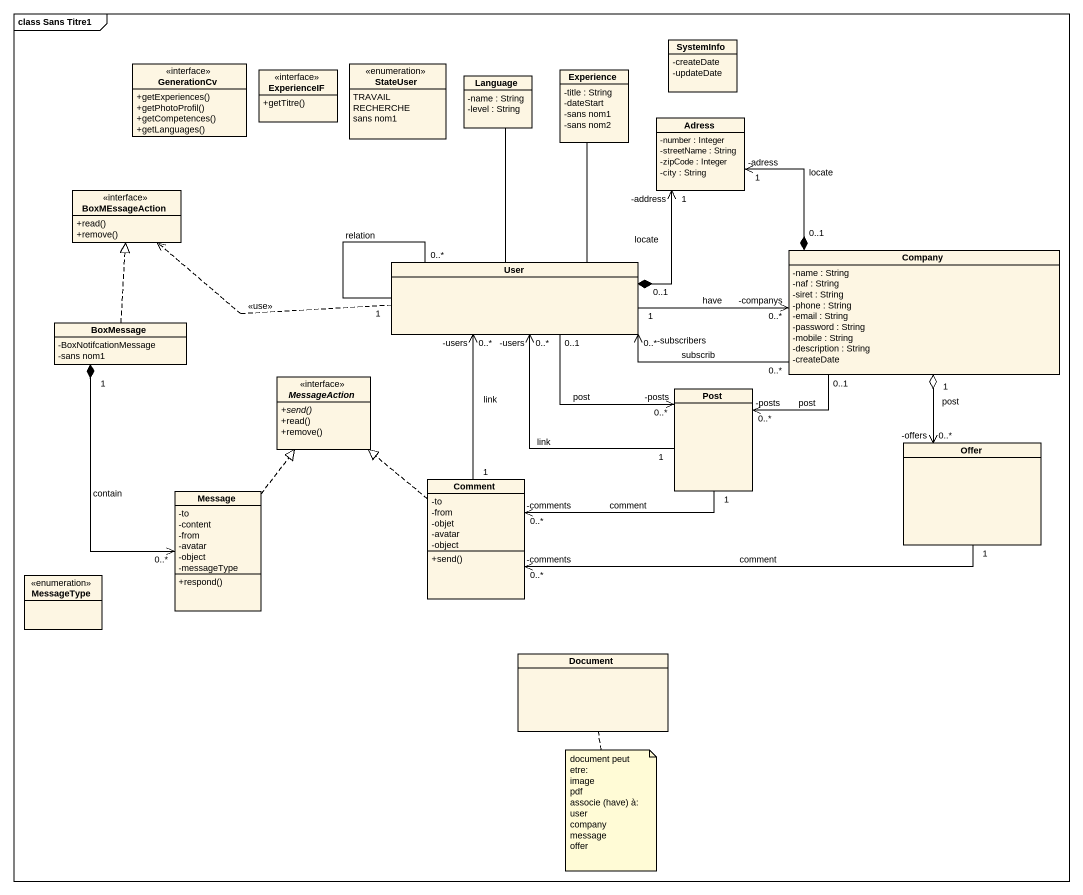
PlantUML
@startuml
mainframe class Sans Titre1
hide circle
hide empty members
skinparam classAttributeIconSize 0
class SystemInfo {
  -createDate
  -updateDate
}
interface GenerationCv {
  +getExperiences()
  +getPhotoProfil()
  +getCompetences()
  +getLanguages()
}
interface ExperienceIF {
  +getTitre()
}
enum StateUser {
  TRAVAIL
  RECHERCHE
  sans nom1
}
class Language {
  -name : String
  -level : String
}
class Experience {
  -title : String
  -dateStart
  -sans nom1
  -sans nom2
}
class Adress {
  -number : Integer
  -streetName : String
  -zipCode : Integer
  -city : String
}
interface BoxMEssageAction {
  +read()
  +remove()
}
class User
class Company {
  -name : String
  -naf : String
  -siret : String
  -phone : String
  -email : String
  -password : String
  -mobile : String
  -description : String
  -createDate
}
class BoxMessage {
  -BoxNotifcationMessage
  -sans nom1
}
interface MessageAction {
  {abstract} +send()
  +read()
  +remove()
}
class Post
class Offer
class Message {
  -to
  -content
  -from
  -avatar
  -object
  -messageType
  +respond()
}
class Comment {
  -to
  -from
  -objet
  -avatar
  -object
  +send()
}
enum MessageType
class Document
User -up- Language
User -up- Experience
User "0..1" *-up-> "1\n-address" Adress : locate
User .left.> BoxMEssageAction : <<use>>
User "1" -- "0..*" User : relation
User "1" -right-> "0..*\n-companys" Company : have
User "0..1" --> "0..*\n-posts" Post : post
Company "0..1" *-up-> "1\n-adress" Adress : locate
Company "0..*" -left-> "0..*\n-subscribers" User : subscrib
Company "0..1" --> "0..*\n-posts" Post : post
Company "1" o--> "0..*\n-offers" Offer : post
BoxMessage .up.|> BoxMEssageAction
BoxMessage "1" *--> "0..*" Message : contain
Post "1" -up-> "0..*\n-users" User : link
Post "1" -left-> "0..*\n-comments" Comment : comment
Offer "1" -left-> "-comments\n0..*" Comment : comment
Message .up.|> MessageAction
Comment "1" -up-> "-users\n0..*" User : link
Comment .up.|> MessageAction
note bottom of Document
  document peut etre:
  image
  pdf
  associe (have) à:
  user
  company
  message
  offer
end note
@enduml
